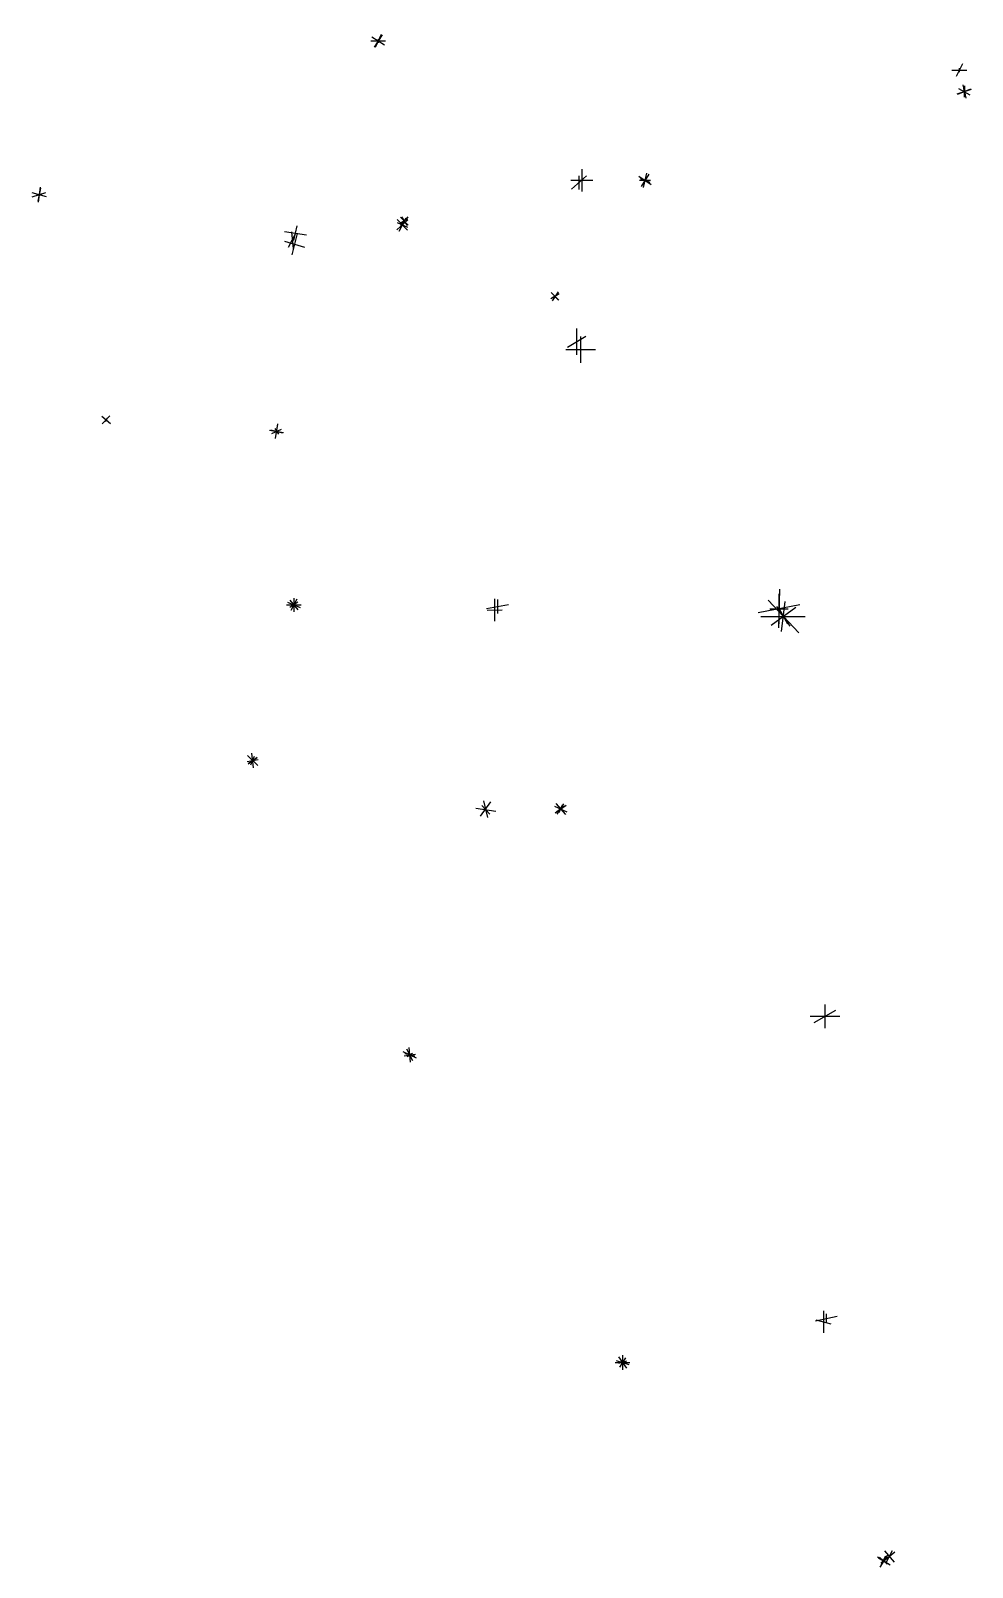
# Model space of a CAD drawing. Extents: x -179.76 to -178.66, y 2612.16 to 2613.15.
# Drawn here: x -179.762 to -179.305, y 2612.181 to 2612.928 of the extents above; entities that cross this region are included whole.
import ezdxf

# ---------------------------------------------------------------- set-up
doc = ezdxf.new("R2010")
doc.units = 0
doc.header["$LTSCALE"] = 30
doc.header["$MEASUREMENT"] = 0
doc.layers.get('0').update_dxf_attribs({"linetype": 'CONTINUOUS'})
doc.layers.add('3D', color=4, linetype='CONTINUOUS')

# ---------------------------------------------------------------- blocks, each defined once
blk = doc.blocks.new('3DBR-WT')
at = {"color": 33}
for p, q in [((0, 0.5), (0, -0.5)), ((-0.5, 0), (0.5, 0))]:
    blk.add_line(p, q, dxfattribs=at)
blk = doc.blocks.new('3DBR2-WT')
at = {"color": 33, "extrusion": (-0.002418687270475498, 0.001311336601960132, 0.9999962151669395)}
for p, q in [((-0.4240369834804909, 0.2649353721358878, -0.001373037501508634), (0.4240369834804909, -0.2649353721358878, 0.001373037501508634)), ((0.2649361699140655, 0.4240386995196275, 8.474059506191622e-05), (-0.2649361699140655, -0.4240386995196275, -8.474059506191622e-05))]:
    blk.add_line(p, q, dxfattribs=at)
at = {"color": 33, "extrusion": (0.2910642148832312, 0.7189329183189151, 0.6312028847936741)}
for p, q in [((-0.3423256751667907, 0.2079085041832087, 11.92554383698634), (0.2842771806752182, -0.1764364257361422, 12.07436532702034)), ((0.1457719010840179, 0.191834499259997, 11.71877734447895), (-0.2038203955755904, -0.1603624208129304, 12.28113181952773))]:
    blk.add_line(p, q, dxfattribs=at)
at = {"color": 33, "extrusion": (-0.6451249227984636, -0.2700239156052466, 0.7147733339916138)}
for p, q in [((-0.2829979041188437, 0.2539235493952674, 11.86070986356587), (0.2249494096272713, -0.2224514709481866, 12.13919930044072)), ((0.1036264294150016, 0.2870998749247775, 12.22219424240383), (-0.161674923906574, -0.2556277964776967, 11.77771492160275))]:
    blk.add_line(p, q, dxfattribs=at)
at = {"color": 33, "extrusion": (0.8855313571880101, -0.4365920615542115, 0.1588130574751475)}
for p, q in [((-0.1926695233513698, -0.3213718232471905, 11.98568879535405), (0.1346210288598257, 0.3528439016943281, 12.0142203686524)), ((0.03074121229498417, 0.002379833996677405, 11.6299887705722), (-0.0887897067865282, 0.02909224445046021, 12.36992039343426))]:
    blk.add_line(p, q, dxfattribs=at)

msp = doc.modelspace()

# ---------------------------------------------------------------- block references
at = {"color": 33, "extrusion": (-0.1367626715324936, -0.1530205042272234, 0.9787137972672816), "xscale": 0.00726195375, "yscale": 0.00726195375, "zscale": 0.00726195375, "rotation": 9.17001278311059}
for p in [(-1875.125715326688, 1789.839586759873, -374.1648931703049), (-1874.98381374212, 1789.889686334095, -374.1009849991025)]:
    msp.add_blockref('3DBR-WT', p, dxfattribs=at)
at = {"color": 33, "extrusion": (0, 0.9677097034833376, 0.2520673120104843), "xscale": 0.00726195375, "yscale": 0.00726195375, "zscale": 0.00726195375, "rotation": 180}
for p in [(179.5935593613733, -657.5406822235135, 2528.835298423027), (179.3109953661065, -658.0547974995973, 2528.686678864812)]:
    msp.add_blockref('3DBR-WT', p, dxfattribs=at)
at = {"color": 33, "extrusion": (-0.7205704774930582, 0.5003584470672912, 0.480020428121382), "xscale": 0.00726195375, "yscale": 0.00726195375, "zscale": 0.00726195375, "rotation": 108.4343846762385}
for p in [(-2043.794877342543, -785.2073491893083, 1437.349463429411), (-2043.944354960274, -785.561355033637, 1436.881936953598)]:
    msp.add_blockref('3DBR-WT', p, dxfattribs=at)
at = {"color": 33, "extrusion": (0.4536622631733552, -0.2782180904182106, 0.8466317057236126), "xscale": 0.00726195375, "yscale": 0.00726195375, "zscale": 0.00726195375, "rotation": 318.6961951405781}
msp.add_blockref('3DBR-WT', (2133.654219488421, 1286.492362750539, -807.370850701696), dxfattribs=at)
at = {"color": 33, "extrusion": (-0.2849715897444008, 0.8617604603452508, 0.419714310006331), "xscale": 0.00726195375, "yscale": 0.00726195375, "zscale": 0.00726195375, "rotation": 178.6670402332829}
msp.add_blockref('3DBR-WT', (-650.1148149010511, -1063.848588514965, 2303.251511771973), dxfattribs=at)
at = {"color": 33, "extrusion": (-0.6468179546935671, -0.484673779394481, 0.5888275308216324), "xscale": 0.00726195375, "yscale": 0.00726195375, "zscale": 0.00726195375, "rotation": 37.19859401294467}
msp.add_blockref('3DBR-WT', (-2198.523453115367, 838.9872463585712, -1149.776345585671), dxfattribs=at)
at = {"color": 33, "extrusion": (0.2346665340436396, 5.131669293355531e-18, 0.9720759321163884), "xscale": 0.010892930625, "yscale": 0.010892930625, "zscale": 0.010892930625, "rotation": 270}
msp.add_blockref('3DBR-WT', (2612.855187743285, 174.7343076033966, -41.07735906878868), dxfattribs=at)
at = {"color": 33, "extrusion": (-0.7471061552459904, 0.5268220142029963, 0.4053282103982547), "xscale": 0.010892930625, "yscale": 0.010892930625, "zscale": 0.010892930625, "rotation": 150.109227871499}
msp.add_blockref('3DBR-WT', (-2031.913636317909, -668.7969093065702, 1511.047378420625), dxfattribs=at)
at = {"color": 33, "extrusion": (-0.2499961549570775, -0.4173143910680723, 0.873699388527977), "xscale": 0.00726195375, "yscale": 0.00726195375, "zscale": 0.00726195375, "rotation": 17.71878965042822}
msp.add_blockref('3DBR-WT', (-1496.954483492331, 1878.136220594306, -1044.519824237859), dxfattribs=at)
at = {"color": 33, "extrusion": (-0.9216814280079125, 0.13508084811461, 0.3636708810695912), "xscale": 0.00726195375, "yscale": 0.00726195375, "zscale": 0.00726195375, "rotation": 90.90947003097192}
msp.add_blockref('3DBR-WT', (-2559.164121937817, -201.4915540914666, 519.0088656256246), dxfattribs=at)
at = {"color": 33, "extrusion": (0.1670798116368708, 0.9677097034833376, 0.18873861906769), "xscale": 0.00726195375, "yscale": 0.00726195375, "zscale": 0.00726195375, "rotation": 222.4517468509317}
msp.add_blockref('3DBR-WT', (621.3922952094742, -479.0144323549425, 2498.727221420417), dxfattribs=at)
at = {"color": 33, "extrusion": (0.8681885135354394, -0.2478913669635827, 0.4298820479504239), "xscale": 0.00726195375, "yscale": 0.00726195375, "zscale": 0.00726195375, "rotation": 276.9976531664}
msp.add_blockref('3DBR-WT', (2463.17436967762, 383.6532308053782, -802.996364296424), dxfattribs=at)
at = {"color": 33, "extrusion": (-0.3748841941733754, 0.8343500363673261, 0.4041309908591778), "xscale": 0.00726195375, "yscale": 0.00726195375, "zscale": 0.00726195375, "rotation": 164.2571017439443}
msp.add_blockref('3DBR-WT', (-906.8908365344292, -991.9853102359157, 2247.844346672602), dxfattribs=at)
at = {"color": 33, "extrusion": (0.01187247522151669, 0.02050323238299004, 0.9997192914983503), "xscale": 0.00726195375, "yscale": 0.00726195375, "zscale": 0.00726195375, "rotation": 163.4008560544258}
msp.add_blockref('3DBR-WT', (1464.712310854323, -2170.484788364809, 52.57099595064941), dxfattribs=at)
at = {"color": 33, "extrusion": (0.8521046155427155, -0.3995092685754934, 0.338097720331083), "xscale": 0.00726195375, "yscale": 0.00726195375, "zscale": 0.00726195375, "rotation": 264.2339080112057}
msp.add_blockref('3DBR-WT', (2289.488604296208, 431.0466539980661, -1196.491033222298), dxfattribs=at)
at = {"color": 33, "extrusion": (0.4723614767574551, 0.6333112810247326, 0.6130183166939861), "xscale": 0.0054464653125, "yscale": 0.0054464653125, "zscale": 0.0054464653125, "rotation": 165.1764958854943}
msp.add_blockref('3DBR-WT', (1706.096317575714, -1217.138888993061, 1570.658310961106), dxfattribs=at)
at = {"color": 33, "extrusion": (-0.6824900615439936, -0.08433760802720268, 0.7260127297547376), "xscale": 0.0054464653125, "yscale": 0.0054464653125, "zscale": 0.0054464653125, "rotation": 33.44407483011962}
msp.add_blockref('3DBR-WT', (-2615.135335837062, 104.0877432740865, -96.91319152902075), dxfattribs=at)
at = {"color": 33, "extrusion": (0.7482298899109013, -0.6437430082542855, 0.1604586275886828), "xscale": 0.0054464653125, "yscale": 0.0054464653125, "zscale": 0.0054464653125, "rotation": 90.86354625656148}
msp.add_blockref('3DBR-WT', (1863.544379305457, 296.4802008338477, -1816.166591094667), dxfattribs=at)
at = {"color": 33, "extrusion": (0.4008532185903578, 0.07195072756257823, 0.9133125368399179), "xscale": 0.010892930625, "yscale": 0.010892930625, "zscale": 0.010892930625, "rotation": 244.4872570898892}
msp.add_blockref('3DBR-WT', (2603.460618318009, -259.6994576643938, 116.912354949976), dxfattribs=at)
at = {"color": 33, "extrusion": (-0.07030518326927568, -0.7368833369542217, 0.6723541692625133), "xscale": 0.010892930625, "yscale": 0.010892930625, "zscale": 0.010892930625, "rotation": 84.83899235428895}
msp.add_blockref('3DBR-WT', (-426.9817680330779, 1738.085978476749, -1912.038370197024), dxfattribs=at)
at = {"color": 33, "extrusion": (-0.9417597603166513, 0.1697168769703378, 0.2903183347977845), "xscale": 0.010892930625, "yscale": 0.010892930625, "zscale": 0.010892930625, "rotation": 133.0158672090877}
msp.add_blockref('3DBR-WT', (-2539.545176542058, -184.8861504886563, 612.9088101825283), dxfattribs=at)
at = {"color": 33, "extrusion": (0.4144710354764343, 0.9100098409666353, -0.009790306173533318), "xscale": 0.00726195375, "yscale": 0.00726195375, "zscale": 0.00726195375, "rotation": 228.826841256937}
msp.add_blockref('3DBR-WT', (1246.424781079417, 23.68263309718386, 2303.261704128995), dxfattribs=at)
at = {"color": 33, "extrusion": (0.4739581367543464, 0.6501004209805351, 0.5939134004594265), "xscale": 0.0054464653125, "yscale": 0.0054464653125, "zscale": 0.0054464653125, "rotation": 164.4963620039581}
msp.add_blockref('3DBR-WT', (1684.283849141638, -1190.173497826046, 1614.192217547997), dxfattribs=at)
at = {"color": 33, "extrusion": (-0.6185271741520094, 0.1292550332906079, 0.7750595275232565), "xscale": 0.0054464653125, "yscale": 0.0054464653125, "zscale": 0.0054464653125, "rotation": 61.9878486625817}
msp.add_blockref('3DBR-WT', (-2520.833118293787, -549.6897431295624, 449.647785061559), dxfattribs=at)
at = {"color": 33, "extrusion": (0.5659161800144579, -0.8165719905315463, 0.113793943060218), "xscale": 0.0054464653125, "yscale": 0.0054464653125, "zscale": 0.0054464653125, "rotation": 151.648690816821}
msp.add_blockref('3DBR-WT', (1340.753270843804, 257.1603331865508, -2234.992345480494), dxfattribs=at)
at = {"color": 33, "extrusion": (-0.788682968815025, 0.2924317080904082, 0.5407983642767835), "xscale": 0.0145239075, "yscale": 0.0145239075, "zscale": 0.0145239075, "rotation": 124.435508606478}
msp.add_blockref('3DBR-WT', (-2387.393977768019, -581.4741359635473, 906.1235599261506), dxfattribs=at)
at = {"color": 33, "extrusion": (0, 0.4756533116187323, 0.879632836555192), "xscale": 0.0145239075, "yscale": 0.0145239075, "zscale": 0.0145239075, "rotation": 180}
msp.add_blockref('3DBR-WT', (179.4951075220368, -2297.841979704646, 1243.585503153282), dxfattribs=at)
at = {"color": 33, "extrusion": (-0.6225372164870132, -0.6829600925467598, -0.3821163776614696), "xscale": 0.0054464653125, "yscale": 0.0054464653125, "zscale": 0.0054464653125, "rotation": 85.07897285669172}
msp.add_blockref('3DBR-WT', (-1892.918204109323, -690.5300746322437, -1672.94196403638), dxfattribs=at)
at = {"color": 33, "extrusion": (-0.7151097330422516, 0.6982959532009076, -0.0316359202723077), "xscale": 0.0054464653125, "yscale": 0.0054464653125, "zscale": 0.0054464653125, "rotation": 80.74332291497008}
msp.add_blockref('3DBR-WT', (-1743.76585650791, 62.94483315484133, 1952.952767506251), dxfattribs=at)
at = {"color": 33, "extrusion": (0.03066759535342467, -0.9397191019697975, 0.3405693879201652), "xscale": 0.00726195375, "yscale": 0.00726195375, "zscale": 0.00726195375, "rotation": 49.42815490695228}
msp.add_blockref('3DBR-WT', (-94.32652716654222, 892.3766664474551, -2460.368584505879), dxfattribs=at)
at = {"color": 33, "extrusion": (0.3144426935020751, -0.007449486403738563, 0.9492472268358125), "xscale": 0.00726195375, "yscale": 0.00726195375, "zscale": 0.00726195375, "rotation": 352.2040699833202}
msp.add_blockref('3DBR-WT', (2607.745473596285, 229.5652820565225, -74.90331356504626), dxfattribs=at)
at = {"color": 33, "extrusion": (-0.9514356111702649, 0.06344769010680952, 0.3012385573215603), "xscale": 0.00726195375, "yscale": 0.00726195375, "zscale": 0.00726195375, "rotation": 159.3556047611128}
msp.add_blockref('3DBR-WT', (-2594.989776241059, -105.3125982135528, 337.0229933291373), dxfattribs=at)
at = {"color": 33, "extrusion": (-0.3689546656553837, 0.4815088975552362, 0.7949978844413771), "xscale": 0.02178586125, "yscale": 0.02178586125, "zscale": 0.02178586125, "rotation": 147.6178222273002}
msp.add_blockref('3DBR-WT', (-1446.667621234935, -1735.005289978639, 1324.770870549361), dxfattribs=at)
at = {"color": 33, "extrusion": (-0.1367626715324936, -0.8551509324473588, 0.5000128542444763), "xscale": 0.00726195375, "yscale": 0.00726195375, "zscale": 0.00726195375, "rotation": 332.5648661195632}
for p in [(-589.9732845804276, 1276.56811046368, -2209.187145786602), (-589.8294968836699, 1276.523713106765, -2209.1232376154)]:
    msp.add_blockref('3DBR-WT', p, dxfattribs=at)
at = {"color": 33, "extrusion": (0, 0.4163033967022212, 0.9092257595857), "xscale": 0.00726195375, "yscale": 0.00726195375, "zscale": 0.00726195375, "rotation": 180}
msp.add_blockref('3DBR-WT', (179.6345605213619, -2375.109062555444, 1088.480972692439), dxfattribs=at)
at = {"color": 33, "extrusion": (-0.7205704774930582, -0.05573226386222706, 0.6911382652770841), "xscale": 0.00726195375, "yscale": 0.00726195375, "zscale": 0.00726195375, "rotation": 46.70442373970413}
msp.add_blockref('3DBR-WT', (-2618.721269134793, 16.11976114388783, -15.54124068101421), dxfattribs=at)
at = {"color": 33, "extrusion": (0.2346665340436396, -0.753290910967411, 0.6143976084375927), "xscale": 0.010892930625, "yscale": 0.010892930625, "zscale": 0.010892930625, "rotation": 349.1647306501041}
msp.add_blockref('3DBR-WT', (605.6535349719346, 1566.018238013187, -2009.709720401268), dxfattribs=at)
at = {"color": 33, "extrusion": (-0.7471061552459904, 0.01887520114499446, 0.6644366934293213), "xscale": 0.010892930625, "yscale": 0.010892930625, "zscale": 0.010892930625, "rotation": 92.17755496733062}
msp.add_blockref('3DBR-WT', (-2607.278337228086, -162.4819188999473, 183.9935921140752), dxfattribs=at)
at = {"color": 33, "extrusion": (0.491083324539235, 0.5568139105281023, 0.6699219636658399), "xscale": 0.02178586125, "yscale": 0.02178586125, "zscale": 0.02178586125, "rotation": 171.862681233945}
msp.add_blockref('3DBR-WT', (1862.684775068208, -1232.650233783132, 1367.137977236402), dxfattribs=at)
at = {"color": 33, "extrusion": (0.07807369543770086, -0.7439788198674285, 0.6636264112204768), "xscale": 0.02178586125, "yscale": 0.02178586125, "zscale": 0.02178586125, "rotation": 351.0140953289219}
msp.add_blockref('3DBR-WT', (94.25842980202351, 1737.31049607804, -1957.282578226528), dxfattribs=at)
at = {"color": 33, "extrusion": (-0.788682968815025, 7.078905759260328e-17, 0.6148001095487202), "xscale": 0.0145239075, "yscale": 0.0145239075, "zscale": 0.0145239075, "rotation": 90}
msp.add_blockref('3DBR-WT', (-2612.646780239442, -109.7291578673304, 141.9292132944799), dxfattribs=at)
at = {"color": 33, "extrusion": (-0.8391709727181708, -0.5423770977521503, 0.04023881684633969), "xscale": 0.0145239075, "yscale": 0.0145239075, "zscale": 0.0145239075, "rotation": 217.1386113807957}
msp.add_blockref('3DBR-WT', (-2291.610755132249, 51.72029675280282, -1266.464597525152), dxfattribs=at)
at = {"color": 33, "extrusion": (-0.5606547658046137, 0.8274827930765454, -0.03063430663182987), "xscale": 0.00726195375, "yscale": 0.00726195375, "zscale": 0.00726195375, "rotation": 229.8477045538419}
msp.add_blockref('3DBR-WT', (-1316.708435258886, 70.12886628018765, 2262.55938665802), dxfattribs=at)
at = {"color": 33, "extrusion": (-0.6631031345667303, -0.4868786183773796, -0.5685450236302405), "xscale": 0.00726195375, "yscale": 0.00726195375, "zscale": 0.00726195375, "rotation": 251.2597286932672}
msp.add_blockref('3DBR-WT', (-2212.205155774609, -796.122121757225, -1153.322182018094), dxfattribs=at)
at = {"color": 33, "extrusion": (-0.6593862105490305, -0.00813332967755635, 0.7517603835572513), "xscale": 0.00726195375, "yscale": 0.00726195375, "zscale": 0.00726195375, "rotation": 186.4157905199427}
for p in [(-2614.590109865429, -110.3060444747012, 97.80221607000111), (-2614.44596482723, -110.2628213905629, 97.73830789879874)]:
    msp.add_blockref('3DBR-WT', p, dxfattribs=at)
at = {"color": 33, "extrusion": (-0.8669182125104343, 0.1810285283748941, 0.464415207257615), "xscale": 0.010892930625, "yscale": 0.010892930625, "zscale": 0.010892930625, "rotation": 225.8553470452964}
msp.add_blockref('3DBR-WT', (-2520.686753530133, -328.9919928507932, 628.9294558334498), dxfattribs=at)
at = {"color": 33, "extrusion": (0.1670798116368708, 0.4653787078184944, 0.8691990536422461), "xscale": 0.00726195375, "yscale": 0.00726195375, "zscale": 0.00726195375, "rotation": 237.9163323570418}
msp.add_blockref('3DBR-WT', (1051.732236971505, -2084.090915109729, 1186.617656940208), dxfattribs=at)
at = {"color": 33, "extrusion": (0.8681885135354394, -0.4898075209898871, 0.07960714381803628), "xscale": 0.00726195375, "yscale": 0.00726195375, "zscale": 0.00726195375, "rotation": 325.3739267634831}
msp.add_blockref('3DBR-WT', (2187.204054209217, 115.538727103376, -1435.418521644597), dxfattribs=at)
at = {"color": 33, "extrusion": (-0.2826528676546088, -0.911564299850878, 0.2985931741416818), "xscale": 0.010892930625, "yscale": 0.010892930625, "zscale": 0.010892930625, "rotation": 206.766323591485}
msp.add_blockref('3DBR-WT', (-945.228682563588, 729.907366982169, -2330.541911265211), dxfattribs=at)
at = {"color": 33, "extrusion": (0.6822153932756291, -0.4482352399744579, 0.5776394436175727), "xscale": 0.0145239075, "yscale": 0.0145239075, "zscale": 0.0145239075, "rotation": 318.6790675608875}
msp.add_blockref('3DBR-WT', (2084.854193235628, 915.9598767414582, -1292.851376537122), dxfattribs=at)
at = {"color": 33, "extrusion": (0, -0.8431753891118824, 0.5376385990570485), "xscale": 0.0145239075, "yscale": 0.0145239075, "zscale": 0.0145239075}
msp.add_blockref('3DBR-WT', (-179.3762907597178, 1405.302599990361, -2202.274490938848), dxfattribs=at)
at = {"color": 33, "extrusion": (-0.3402543502560277, -0.8742547320122691, 0.3462739387912464), "xscale": 0.00726195375, "yscale": 0.00726195375, "zscale": 0.00726195375, "rotation": 166.5783724353921}
msp.add_blockref('3DBR-WT', (-1114.860219846102, 821.1836257486239, -2222.562150451669), dxfattribs=at)
at = {"color": 33, "extrusion": (-0.649887784226058, -0.6157688009721952, -0.4455049401106682), "xscale": 0.00726195375, "yscale": 0.00726195375, "zscale": 0.00726195375, "rotation": 214.6308977002076}
msp.add_blockref('3DBR-WT', (-2019.888627918489, -741.7315828574692, -1492.287693245042), dxfattribs=at)
at = {"color": 33, "extrusion": (-0.7471061552459904, -0.1514593217255631, 0.6472190252580546), "xscale": 0.010892930625, "yscale": 0.010892930625, "zscale": 0.010892930625, "rotation": 72.60791362312051}
msp.add_blockref('3DBR-WT', (-2595.85873249371, 222.8916695917606, -261.0079399338103), dxfattribs=at)
at = {"color": 33, "extrusion": (0.2346665340436396, -0.8852326033712253, 0.4016153081352208), "xscale": 0.010892930625, "yscale": 0.010892930625, "zscale": 0.010892930625, "rotation": 353.9229362206738}
msp.add_blockref('3DBR-WT', (495.9886017975635, 1033.472133556767, -2354.193460576782), dxfattribs=at)
at = {"color": 33, "extrusion": (0, 0.1702632710530468, 0.9853986089549329), "xscale": 0.00726195375, "yscale": 0.00726195375, "zscale": 0.00726195375, "rotation": 180}
msp.add_blockref('3DBR-WT', (179.4747425990544, -2573.955687862496, 445.8263288864229), dxfattribs=at)
at = {"color": 33, "extrusion": (-0.7205704774930582, -0.2304121663341965, 0.6539789144694259), "xscale": 0.00726195375, "yscale": 0.00726195375, "zscale": 0.00726195375, "rotation": 27.03341351710021}
msp.add_blockref('3DBR-WT', (-2542.832348864241, 409.3331285609183, -471.8794520543701), dxfattribs=at)
at = {"color": 33, "extrusion": (-0.1367626715324936, -0.9544982125484658, 0.2650077997287612), "xscale": 0.00726195375, "yscale": 0.00726195375, "zscale": 0.00726195375, "rotation": 330.167403010092}
msp.add_blockref('3DBR-WT', (-548.1698584186654, 679.5585432105975, -2468.588700960487), dxfattribs=at)
at = {"color": 33, "extrusion": (0.1670798116368708, 0.2279343046314551, 0.9592342202588287), "xscale": 0.00726195375, "yscale": 0.00726195375, "zscale": 0.00726195375, "rotation": 255.6977390387554}
msp.add_blockref('3DBR-WT', (1688.965439403953, -1918.913338911109, 566.4345465483259), dxfattribs=at)
at = {"color": 33, "extrusion": (0.8681885135354394, -0.4938941046833412, -0.04813853263410713), "xscale": 0.00726195375, "yscale": 0.00726195375, "zscale": 0.00726195375, "rotation": 338.2424363368558}
msp.add_blockref('3DBR-WT', (2181.821786142598, -68.64811500049294, -1445.898296249005), dxfattribs=at)
at = {"layer": '3D', "xscale": 0.00726195375, "yscale": 0.00726195375, "zscale": 0.00726195375}
msp.add_blockref('3DBR2-WT', (-179.3477239193063, 2612.183684382198, 1.035887573639865), dxfattribs=at)

doc.saveas('drawing.dxf')
